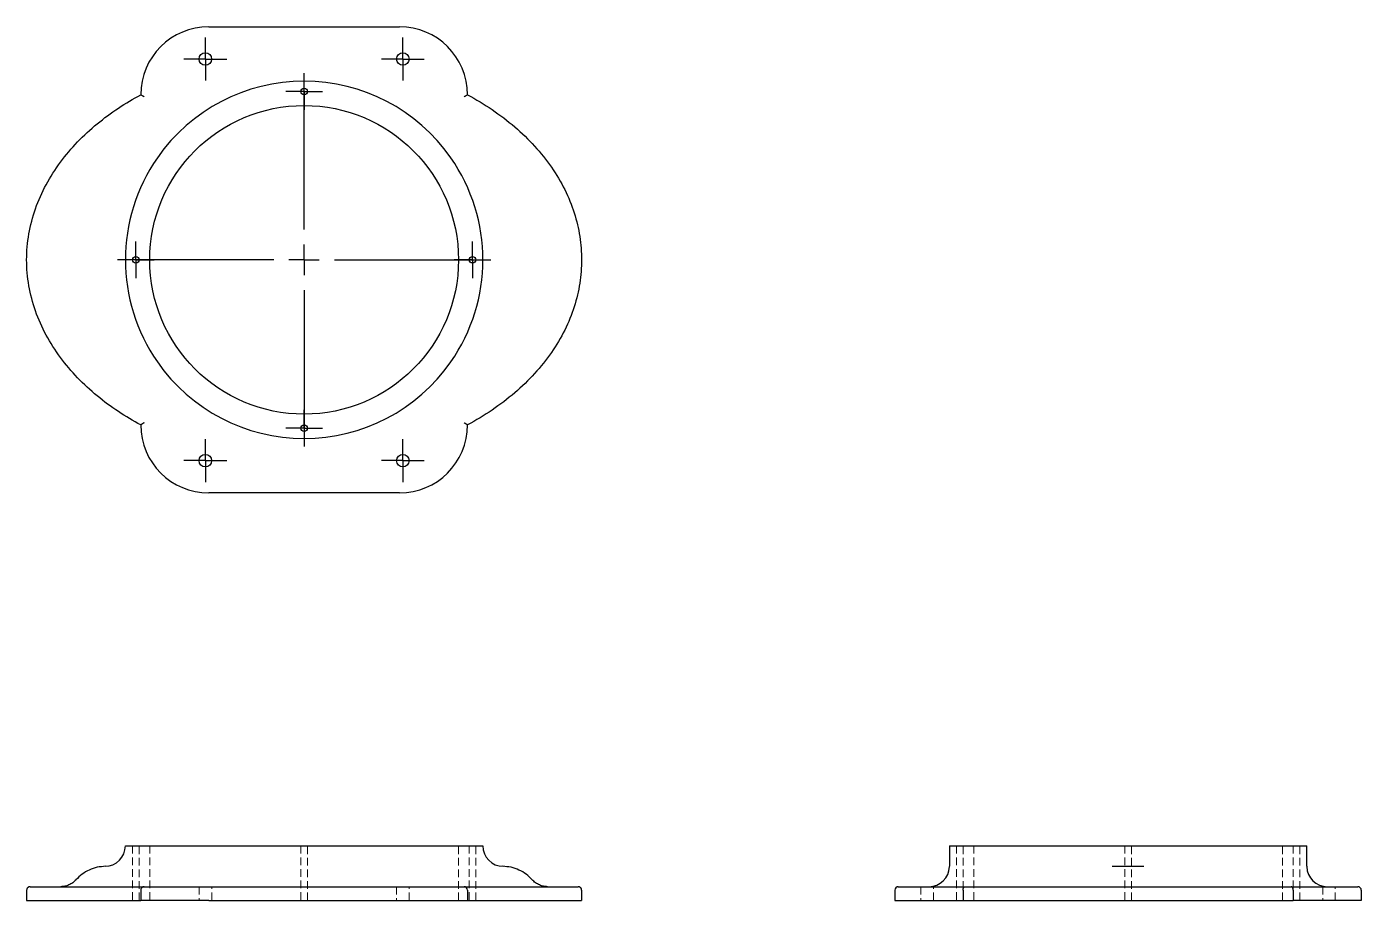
# Model space of a CAD drawing. Header units: millimetres. Extents: x 42 to 261, y 53 to 196.
import ezdxf

# ---------------------------------------------------------------- set-up
doc = ezdxf.new("R2010")
doc.units = ezdxf.units.MM
doc.linetypes.add('HIDDEN', pattern=[1.905, 1.27, -0.635])
doc.layers.add('10', color=7, linetype='Continuous')

# ---------------------------------------------------------------- blocks, each defined once
blk = doc.blocks.new('SW_CENTERMARKSYMBOL_0')
at = {"layer": '10', "color": 0}
for p, q in [((0, 5), (0, 27.92)), ((0, 0), (0, 2.5)), ((-5, 0), (-27.92, 0)), ((0, 0), (-2.5, 0)), ((0, 0), (0, -2.5)), ((0, 0), (2.5, 0)), ((5, 0), (27.92, 0)), ((0, -5), (0, -27.92))]:
    blk.add_line(p, q, dxfattribs=at)
blk = doc.blocks.new('SW_CENTERMARKSYMBOL_1')
at = {"layer": '10', "color": 0}
for p, q in [((0, 2.5), (0, 3.53)), ((0, 0), (0, 2.5)), ((-2.5, 0), (-3.53, 0)), ((0, 0), (-2.5, 0)), ((0, 0), (0, -2.5)), ((0, 0), (2.5, 0)), ((2.5, 0), (3.53, 0)), ((0, -2.5), (0, -3.53))]:
    blk.add_line(p, q, dxfattribs=at)
blk = doc.blocks.new('SW_CENTERMARKSYMBOL_2')
at = {"layer": '10', "color": 0}
for p, q in [((0, 2.5), (0, 3.53)), ((0, 0), (0, 2.5)), ((-2.5, 0), (-3.53, 0)), ((0, 0), (-2.5, 0)), ((0, 0), (0, -2.5)), ((0, 0), (2.5, 0)), ((2.5, 0), (3.53, 0)), ((0, -2.5), (0, -3.53))]:
    blk.add_line(p, q, dxfattribs=at)
blk = doc.blocks.new('SW_CENTERMARKSYMBOL_3')
at = {"layer": '10', "color": 0}
for p, q in [((0, 2.5), (0, 3.53)), ((0, 0), (0, 2.5)), ((-2.5, 0), (-3.53, 0)), ((0, 0), (-2.5, 0)), ((0, 0), (0, -2.5)), ((0, 0), (2.5, 0)), ((2.5, 0), (3.53, 0)), ((0, -2.5), (0, -3.53))]:
    blk.add_line(p, q, dxfattribs=at)
blk = doc.blocks.new('SW_CENTERMARKSYMBOL_4')
at = {"layer": '10', "color": 0}
for p, q in [((0, 2.5), (0, 3.53)), ((0, 0), (0, 2.5)), ((-2.5, 0), (-3.53, 0)), ((0, 0), (-2.5, 0)), ((0, 0), (0, -2.5)), ((0, 0), (2.5, 0)), ((2.5, 0), (3.53, 0)), ((0, -2.5), (0, -3.53))]:
    blk.add_line(p, q, dxfattribs=at)
blk = doc.blocks.new('SW_CENTERMARKSYMBOL_5')
at = {"layer": '10', "color": 0}
for p, q in [((0, 2.5), (0, 3.03)), ((0, 0), (0, 2.5)), ((-2.5, 0), (-3.03, 0)), ((0, 0), (-2.5, 0)), ((0, 0), (0, -2.5)), ((0, 0), (2.5, 0)), ((2.5, 0), (3.03, 0)), ((0, -2.5), (0, -3.03))]:
    blk.add_line(p, q, dxfattribs=at)
blk = doc.blocks.new('SW_CENTERMARKSYMBOL_6')
at = {"layer": '10', "color": 0}
for p, q in [((0, 2.5), (0, 3.03)), ((0, 0), (0, 2.5)), ((-2.5, 0), (-3.03, 0)), ((0, 0), (-2.5, 0)), ((0, 0), (0, -2.5)), ((0, 0), (2.5, 0)), ((2.5, 0), (3.03, 0)), ((0, -2.5), (0, -3.03))]:
    blk.add_line(p, q, dxfattribs=at)
blk = doc.blocks.new('SW_CENTERMARKSYMBOL_7')
at = {"layer": '10', "color": 0}
for p, q in [((0, 2.5), (0, 3.03)), ((0, 0), (0, 2.5)), ((-2.5, 0), (-3.03, 0)), ((0, 0), (-2.5, 0)), ((0, 0), (0, -2.5)), ((0, 0), (2.5, 0)), ((2.5, 0), (3.03, 0)), ((0, -2.5), (0, -3.03))]:
    blk.add_line(p, q, dxfattribs=at)
blk = doc.blocks.new('SW_CENTERMARKSYMBOL_8')
at = {"layer": '10', "color": 0}
for p, q in [((0, 2.5), (0, 3.03)), ((0, 0), (0, 2.5)), ((-2.5, 0), (-3.03, 0)), ((0, 0), (-2.5, 0)), ((0, 0), (0, -2.5)), ((0, 0), (2.5, 0)), ((2.5, 0), (3.03, 0)), ((0, -2.5), (0, -3.03))]:
    blk.add_line(p, q, dxfattribs=at)

msp = doc.modelspace()

# ---------------------------------------------------------------- linework, layer by layer
at = {"color": 7, "linetype": 'Continuous', "lineweight": 25}
for p, q in [((71.62, 196.4), (103.01, 196.4)), ((60.4, 185.18), (60.4, 185.19)), ((114.22, 185.19), (114.22, 185.18)), ((60.4, 130.81), (60.4, 130.82)), ((114.22, 130.82), (114.22, 130.81)), ((103.01, 119.6), (71.62, 119.6)), ((57.88, 61.48), (63.16, 61.48)), ((63.16, 61.48), (111.46, 61.48)), ((111.46, 61.48), (116.74, 61.48)), ((193.57, 61.48), (193.57, 58.12)), ((193.57, 61.48), (206.18, 61.48)), ((206.18, 61.48), (239.82, 61.48)), ((239.82, 61.48), (252.43, 61.48)), ((252.43, 58.12), (252.43, 61.48)), ((193.57, 58.12), (193.57, 58.12)), ((193.57, 58.11), (193.57, 58.1)), ((252.43, 58.12), (252.43, 58.12)), ((252.43, 58.1), (252.43, 58.11)), ((41.62, 54.2), (41.62, 52.51)), ((60.4, 54.2), (60.4, 52.51)), ((60.96, 54.76), (71.62, 54.76)), ((71.62, 54.76), (103.01, 54.76)), ((103.01, 54.76), (113.66, 54.76)), ((114.22, 54.2), (114.22, 52.51)), ((133, 54.2), (133, 52.51)), ((184.6, 54.2), (184.6, 52.51)), ((185.16, 54.76), (195.81, 54.76)), ((195.81, 54.76), (196.15, 54.76)), ((195.82, 54.2), (195.82, 52.51)), ((249.85, 54.76), (250.19, 54.76)), ((250.18, 54.2), (250.18, 52.51)), ((250.19, 54.76), (260.84, 54.76)), ((261.4, 54.2), (261.4, 52.51)), ((71.62, 52.51), (60.4, 52.51)), ((71.62, 52.51), (103.01, 52.51)), ((103.01, 52.51), (114.22, 52.51)), ((184.6, 52.51), (195.81, 52.51)), ((195.81, 52.51), (195.82, 52.51)), ((250.18, 52.51), (250.19, 52.51)), ((261.4, 52.51), (250.19, 52.51))]:
    msp.add_line(p, q, dxfattribs=at)
at = {"color": 7, "linetype": 'HIDDEN', "lineweight": 18}
for p, q in [((59.06, 61.48), (59.06, 52.51)), ((60.12, 52.51), (60.12, 61.48)), ((61.89, 61.48), (61.89, 52.51)), ((86.78, 61.48), (86.78, 52.51)), ((87.84, 52.51), (87.84, 61.48)), ((112.74, 52.51), (112.74, 61.48)), ((114.5, 61.48), (114.5, 52.51)), ((115.56, 52.51), (115.56, 61.48)), ((194.75, 61.48), (194.75, 52.51)), ((195.81, 52.51), (195.81, 61.48)), ((197.58, 61.48), (197.58, 52.51)), ((222.47, 61.48), (222.47, 52.51)), ((222.48, 61.48), (222.48, 52.51)), ((223.53, 52.51), (223.53, 61.48)), ((223.54, 52.51), (223.54, 61.48)), ((248.42, 52.51), (248.42, 61.48)), ((250.19, 61.48), (250.19, 52.51)), ((251.25, 52.51), (251.25, 61.48)), ((70.02, 54.76), (70.02, 52.51)), ((72.09, 52.51), (72.09, 54.76)), ((102.54, 54.76), (102.54, 52.51)), ((104.6, 52.51), (104.6, 54.76)), ((188.89, 54.76), (188.89, 52.51)), ((190.96, 52.51), (190.96, 54.76)), ((255.04, 54.76), (255.04, 52.51)), ((257.11, 52.51), (257.11, 54.76))]:
    msp.add_line(p, q, dxfattribs=at)
at = {"color": 7, "linetype": 'Continuous', "lineweight": 25}
for centre, radius in [((71.05, 191.07), 1.03), ((103.57, 191.07), 1.03), ((87.31, 185.72), 0.53), ((87.31, 158), 25.42), ((59.59, 158), 0.53), ((115.03, 158.01), 0.53), ((87.31, 130.28), 0.53), ((71.05, 124.93), 1.03), ((103.57, 124.93), 1.03)]:
    msp.add_circle(centre, radius, dxfattribs=at)
for centre, radius, start, end in [((71.62, 185.19), 11.21, 90, 180), ((103.01, 185.19), 11.21, 0, 90), ((87.31, 158), 29.43, 34.8512, 145.1488), ((87.31, 158), 29.43, 145.1488, 214.8512), ((87.31, 158), 29.43, 325.1488, 34.8512), ((87.31, 158), 29.43, 214.8512, 325.1488), ((71.62, 130.81), 11.21, 180, 270), ((103.01, 130.81), 11.21, 270, 0), ((54.52, 61.48), 3.36, 270, 0), ((120.1, 61.48), 3.36, 180, 270), ((190.21, 58.12), 3.36, 270, 359.022), ((255.79, 58.12), 3.36, 180.978, 270), ((60.96, 54.2), 0.561, 90, 180), ((113.66, 54.2), 0.561, 0, 90), ((185.16, 54.2), 0.561, 90, 180), ((260.84, 54.2), 0.561, 0, 90)]:
    msp.add_arc(centre, radius, start, end, dxfattribs=at)
for points, knots in [([(60.4, 130.82), (57.92, 132.15), (55.48, 133.74), (50.98, 137.46), (48.91, 139.58), (46.31, 143.11), (45.52, 144.34), (44.14, 146.9), (43.56, 148.22), (42.6, 150.94), (42.24, 152.33), (41.75, 155.15), (41.62, 156.57), (41.62, 159.43), (41.75, 160.85), (42.24, 163.67), (42.6, 165.06), (43.56, 167.78), (44.14, 169.1), (45.52, 171.66), (46.31, 172.89), (48.91, 176.42), (50.98, 178.54), (55.48, 182.26), (57.92, 183.85), (60.4, 185.18)], [0, 0, 0, 0, 0.125, 0.125, 0.25, 0.25, 0.3125, 0.3125, 0.375, 0.375, 0.4375, 0.4375, 0.5, 0.5, 0.5625, 0.5625, 0.625, 0.625, 0.6875, 0.6875, 0.75, 0.75, 0.875, 0.875, 1, 1, 1, 1]), ([(60.96, 184.85), (60.95, 184.85), (60.92, 184.88), (60.85, 184.92), (60.73, 184.99), (60.6, 185.06), (60.51, 185.12), (60.45, 185.16), (60.41, 185.18), (60.41, 185.18), (60.4, 185.18)], [0, 0, 0, 0, 0.055999, 0.125041, 0.250372, 0.499646, 0.630746, 0.749858, 0.87725, 1, 1, 1, 1]), ([(114.22, 185.18), (114.22, 185.18), (114.22, 185.18), (114.21, 185.18), (114.19, 185.17), (114.16, 185.15), (114.12, 185.12), (114.02, 185.06), (113.89, 184.99), (113.78, 184.92), (113.71, 184.88), (113.68, 184.86), (113.66, 184.85)], [0, 0, 0, 0, 0.060801, 0.122906, 0.186186, 0.250481, 0.369508, 0.500578, 0.749725, 0.874996, 0.937791, 1, 1, 1, 1]), ([(114.22, 185.18), (117.01, 183.69), (119.64, 181.91), (123.16, 178.89), (124.26, 177.83), (126.28, 175.61), (127.21, 174.45), (128.86, 172.05), (129.59, 170.82), (130.84, 168.3), (131.36, 167.02), (132.19, 164.44), (132.49, 163.14), (132.9, 160.56), (133, 159.27), (133, 158)], [0, 0, 0, 0, 0.25, 0.25, 0.375, 0.375, 0.5, 0.5, 0.625, 0.625, 0.75, 0.75, 0.875, 0.875, 1, 1, 1, 1]), ([(133, 158), (133, 156.73), (132.9, 155.44), (132.49, 152.86), (132.19, 151.56), (131.36, 148.98), (130.84, 147.7), (129.59, 145.18), (128.86, 143.95), (127.21, 141.55), (126.28, 140.39), (124.26, 138.17), (123.16, 137.11), (119.64, 134.09), (117.01, 132.31), (114.22, 130.82)], [0, 0, 0, 0, 0.125, 0.125, 0.25, 0.25, 0.375, 0.375, 0.5, 0.5, 0.625, 0.625, 0.75, 0.75, 1, 1, 1, 1]), ([(60.96, 131.15), (60.94, 131.14), (60.9, 131.12), (60.85, 131.09), (60.8, 131.06), (60.74, 131.02), (60.67, 130.98), (60.58, 130.92), (60.51, 130.88), (60.45, 130.84), (60.41, 130.82), (60.41, 130.82), (60.4, 130.82)], [0, 0, 0, 0, 0.077439, 0.144952, 0.202541, 0.250207, 0.383069, 0.500178, 0.629962, 0.750124, 0.876911, 1, 1, 1, 1]), ([(114.22, 130.82), (114.22, 130.82), (114.22, 130.82), (114.21, 130.82), (114.19, 130.83), (114.16, 130.85), (114.12, 130.88), (114.04, 130.92), (113.96, 130.98), (113.87, 131.03), (113.77, 131.09), (113.7, 131.13), (113.66, 131.15)], [0, 0, 0, 0, 0.06129, 0.123278, 0.186197, 0.25027, 0.370384, 0.500154, 0.617218, 0.75005, 0.855203, 1, 1, 1, 1]), ([(54.6, 58.12), (54.14, 58.08), (53.23, 58.01), (51.92, 57.54), (50.71, 56.85), (50.06, 56.2), (49.74, 55.88)], [0, 0, 0, 0, 0.247368, 0.5, 0.752632, 1, 1, 1, 1]), ([(124.88, 55.88), (124.56, 56.2), (123.91, 56.85), (122.71, 57.54), (121.4, 58.01), (120.48, 58.08), (120.03, 58.12)], [0, 0, 0, 0, 0.247368, 0.5, 0.752632, 1, 1, 1, 1]), ([(193.57, 58.1), (193.57, 58.1), (193.57, 58.1), (193.57, 58.1), (193.57, 58.09), (193.57, 58.09), (193.57, 58.08), (193.57, 58.07), (193.57, 58.07)], [0, 0, 0, 0, 0.110255, 0.212796, 0.313629, 0.419586, 0.669908, 1, 1, 1, 1]), ([(220.35, 58.12), (220.37, 58.12), (221.23, 58.12), (222.99, 58.12), (224.71, 58.12), (225.57, 58.12)], [0, 0, 0, 0, 0.008939, 0.504581, 1, 1, 1, 1]), ([(252.43, 58.12), (252.43, 58.12), (252.43, 58.12), (252.43, 58.12), (252.43, 58.12), (252.43, 58.11), (252.43, 58.11), (252.43, 58.11), (252.43, 58.11), (252.43, 58.11), (252.43, 58.11), (252.43, 58.11), (252.43, 58.11)], [-0.0000581228, -0.0000581228, -0.0000581228, -0.0000581228, 0, 0, 0, 0.0001606075, 0.0001606075, 0.0001606075, 0.0003123884, 0.0003123884, 0.0003123884, 0.0003186434, 0.0003186434, 0.0003186434, 0.0003186434]), ([(252.43, 58.07), (252.43, 58.07), (252.43, 58.08), (252.43, 58.09), (252.43, 58.09), (252.43, 58.1), (252.43, 58.1), (252.43, 58.1), (252.43, 58.1)], [0, 0, 0, 0, 0.3310925, 0.5818376, 0.6877272, 0.7882867, 0.890365, 1, 1, 1, 1]), ([(49.76, 55.91), (49.59, 55.73), (49.23, 55.38), (48.59, 55.02), (47.91, 54.8), (47.45, 54.77), (47.23, 54.76)], [0, 0, 0, 0, 0.262159, 0.519848, 0.767283, 1, 1, 1, 1]), ([(127.39, 54.76), (127.17, 54.77), (126.71, 54.8), (126.04, 55.02), (125.39, 55.38), (125.04, 55.73), (124.86, 55.91)], [0, 0, 0, 0, 0.2327181, 0.4801524, 0.7378411, 1, 1, 1, 1]), ([(42.19, 54.76), (42.11, 54.75), (42.01, 54.74), (41.88, 54.67), (41.79, 54.6), (41.71, 54.51), (41.64, 54.38), (41.63, 54.27), (41.62, 54.2)], [0, 0, 0, 0, 0.239458, 0.368361, 0.5, 0.631638, 0.760542, 1, 1, 1, 1]), ([(42.19, 54.76), (42.19, 54.76), (42.13, 54.76), (42.33, 54.76), (42.81, 54.76), (43.64, 54.76), (44.77, 54.76), (46.16, 54.76), (47.89, 54.76), (49.98, 54.76), (52.45, 54.76), (55.12, 54.76), (57.96, 54.76), (59.96, 54.76), (60.96, 54.76)], [0, 0, 0, 0, 0.000293, 0.084361, 0.167915, 0.250927, 0.334435, 0.417945, 0.500881, 0.600648, 0.700944, 0.800508, 0.899984, 1, 1, 1, 1]), ([(113.66, 54.76), (114.93, 54.76), (116.18, 54.76), (117.99, 54.76), (118.58, 54.76), (119.74, 54.76), (120.31, 54.76), (121.97, 54.76), (123.02, 54.76), (125.01, 54.76), (125.95, 54.76), (127.69, 54.76), (128.48, 54.76), (129.86, 54.76), (130.45, 54.76), (131.44, 54.76), (131.81, 54.76), (132.31, 54.76), (132.44, 54.76), (132.44, 54.76)], [0, 0, 0, 0, 0.125, 0.125, 0.1875, 0.1875, 0.25, 0.25, 0.375, 0.375, 0.5, 0.5, 0.625, 0.625, 0.75, 0.75, 0.875, 0.875, 1, 1, 1, 1]), ([(133, 54.2), (132.99, 54.27), (132.98, 54.38), (132.91, 54.51), (132.84, 54.6), (132.75, 54.67), (132.62, 54.74), (132.51, 54.75), (132.44, 54.76)], [0, 0, 0, 0, 0.239458, 0.368362, 0.5, 0.631639, 0.760542, 1, 1, 1, 1]), ([(195.82, 54.2), (195.82, 54.22), (195.82, 54.26), (195.82, 54.31), (195.83, 54.37), (195.85, 54.44), (195.88, 54.53), (195.92, 54.61), (195.98, 54.68), (196.03, 54.72), (196.09, 54.75), (196.13, 54.75), (196.15, 54.76)], [0, 0, 0, 0, 0.06129, 0.123278, 0.186197, 0.25027, 0.370384, 0.500154, 0.617218, 0.75005, 0.855203, 1, 1, 1, 1]), ([(196.15, 54.76), (196.83, 54.76), (197.56, 54.76), (198.74, 54.76), (199.15, 54.76), (200, 54.76), (200.44, 54.76), (201.79, 54.76), (202.75, 54.76), (204.79, 54.76), (205.88, 54.76), (208.19, 54.76), (209.39, 54.76), (211.9, 54.76), (213.21, 54.76), (215.93, 54.76), (217.32, 54.76), (220.13, 54.76), (221.55, 54.76), (223.73, 54.76), (224.45, 54.76), (225.89, 54.76), (226.61, 54.76), (228.74, 54.76), (230.12, 54.76), (232.14, 54.76), (232.8, 54.76), (234.11, 54.76), (234.76, 54.76), (236.65, 54.76), (237.85, 54.76), (240.13, 54.76), (241.21, 54.76), (242.76, 54.76), (243.26, 54.76), (244.23, 54.76), (244.69, 54.76), (246.94, 54.76), (248.5, 54.76), (249.85, 54.76)], [0, 0, 0, 0, 0.0625, 0.0625, 0.09375, 0.09375, 0.125, 0.125, 0.1875, 0.1875, 0.25, 0.25, 0.3125, 0.3125, 0.375, 0.375, 0.4375, 0.4375, 0.5, 0.5, 0.53125, 0.53125, 0.5625, 0.5625, 0.625, 0.625, 0.65625, 0.65625, 0.6875, 0.6875, 0.75, 0.75, 0.8125, 0.8125, 0.84375, 0.84375, 0.875, 0.875, 1, 1, 1, 1]), ([(250.18, 54.2), (250.18, 54.22), (250.18, 54.26), (250.18, 54.31), (250.17, 54.37), (250.15, 54.44), (250.12, 54.53), (250.06, 54.64), (249.99, 54.71), (249.92, 54.75), (249.88, 54.76), (249.86, 54.76), (249.85, 54.76)], [0, 0, 0, 0, 0.060801, 0.122906, 0.186186, 0.250481, 0.369508, 0.500578, 0.749725, 0.874996, 0.937791, 1, 1, 1, 1]), ([(41.62, 52.51), (41.62, 52.51), (41.75, 52.51), (42.24, 52.51), (42.6, 52.51), (43.56, 52.51), (44.14, 52.51), (45.52, 52.51), (46.31, 52.51), (48.91, 52.51), (50.98, 52.51), (55.48, 52.51), (57.92, 52.51), (60.4, 52.51)], [0, 0, 0, 0, 0.125, 0.125, 0.25, 0.25, 0.375, 0.375, 0.5, 0.5, 0.75, 0.75, 1, 1, 1, 1]), ([(114.22, 52.51), (117.01, 52.51), (119.64, 52.51), (123.16, 52.51), (124.26, 52.51), (126.28, 52.51), (127.21, 52.51), (128.86, 52.51), (129.59, 52.51), (130.84, 52.51), (131.36, 52.51), (132.19, 52.51), (132.49, 52.51), (132.9, 52.51), (133, 52.51), (133, 52.51)], [0, 0, 0, 0, 0.25, 0.25, 0.375, 0.375, 0.5, 0.5, 0.625, 0.625, 0.75, 0.75, 0.875, 0.875, 1, 1, 1, 1]), ([(195.82, 52.51), (197.31, 52.51), (199.09, 52.51), (202.11, 52.51), (203.17, 52.51), (205.39, 52.51), (206.55, 52.51), (208.95, 52.51), (210.18, 52.51), (212.7, 52.51), (213.98, 52.51), (216.56, 52.51), (217.86, 52.51), (220.44, 52.51), (221.73, 52.51), (223, 52.51)], [0, 0, 0, 0, 0.25, 0.25, 0.375, 0.375, 0.5, 0.5, 0.625, 0.625, 0.75, 0.75, 0.875, 0.875, 1, 1, 1, 1]), ([(223, 52.51), (224.27, 52.51), (225.56, 52.51), (228.14, 52.51), (229.44, 52.51), (232.02, 52.51), (233.3, 52.51), (235.82, 52.51), (237.05, 52.51), (239.45, 52.51), (240.61, 52.51), (242.83, 52.51), (243.89, 52.51), (246.91, 52.51), (248.69, 52.51), (250.18, 52.51)], [0, 0, 0, 0, 0.125, 0.125, 0.25, 0.25, 0.375, 0.375, 0.5, 0.5, 0.625, 0.625, 0.75, 0.75, 1, 1, 1, 1])]:
    msp.add_open_spline(points, degree=3, knots=knots, dxfattribs=at)
at = {"color": 7, "linetype": 'HIDDEN', "lineweight": 18}
for points, knots in [([(193.57, 58.12), (193.57, 58.12), (193.57, 58.12), (193.57, 58.12), (193.57, 58.12), (193.57, 58.11), (193.57, 58.11), (193.57, 58.11), (193.57, 58.11), (193.57, 58.11)], [-0.0000464427, -0.0000464427, -0.0000464427, -0.0000464427, 0, 0, 0, 0.0001722923, 0.0001722923, 0.0001722923, 0.0002771608, 0.0002771608, 0.0002771608, 0.0002771608]), ([(193.57, 58.07), (193.57, 58.08), (193.57, 58.09), (193.57, 58.09), (193.57, 58.1), (193.57, 58.1), (193.57, 58.11), (193.57, 58.11), (193.57, 58.11), (193.57, 58.11)], [0, 0, 0, 0, 0.000589441, 0.000589441, 0.000589441, 0.000906662, 0.000906662, 0.000906662, 0.001056863, 0.001056863, 0.001056863, 0.001056863]), ([(193.57, 58.07), (193.57, 58.07), (193.57, 58.08), (193.57, 58.08), (193.57, 58.08), (193.57, 58.08), (193.57, 58.08), (193.57, 58.08), (193.57, 58.08), (193.57, 58.08), (193.57, 58.07), (193.57, 58.07), (193.57, 58.07)], [0, 0, 0, 0, 0.346813, 0.465068, 0.512278, 0.553374, 0.590897, 0.62828, 0.669122, 0.716349, 0.837069, 1, 1, 1, 1]), ([(252.43, 58.11), (252.43, 58.11), (252.43, 58.11), (252.43, 58.11), (252.43, 58.11), (252.43, 58.11), (252.43, 58.11), (252.43, 58.11), (252.43, 58.12), (252.43, 58.12), (252.43, 58.12), (252.43, 58.12), (252.43, 58.12)], [0.0008908313, 0.0008908313, 0.0008908313, 0.0008908313, 0.000906662, 0.000906662, 0.000906662, 0.0010775353, 0.0010775353, 0.0010775353, 0.0012190479, 0.0012190479, 0.0012190479, 0.0012771704, 0.0012771704, 0.0012771704, 0.0012771704]), ([(252.43, 58.11), (252.43, 58.1), (252.43, 58.1), (252.43, 58.09), (252.43, 58.09), (252.43, 58.08), (252.43, 58.07)], [0.0003186434, 0.0003186434, 0.0003186434, 0.0003186434, 0.0006296095, 0.0006296095, 0.0006296095, 0.0012190505, 0.0012190505, 0.0012190505, 0.0012190505]), ([(252.43, 58.08), (252.43, 58.08), (252.43, 58.08), (252.43, 58.08), (252.43, 58.08), (252.43, 58.07), (252.43, 58.07)], [0, 0, 0, 0, 0.053346, 0.140846, 0.359636, 1, 1, 1, 1])]:
    msp.add_open_spline(points, degree=3, knots=knots, dxfattribs=at)
for points in [[(193.57, 58.06), (193.57, 58.07), (193.57, 58.07), (193.57, 58.07)], [(252.43, 58.07), (252.43, 58.07), (252.43, 58.07), (252.43, 58.06)]]:
    msp.add_open_spline(points, degree=3, dxfattribs=at)

# ---------------------------------------------------------------- block references
at = {"layer": '10'}
for name, p in [('SW_CENTERMARKSYMBOL_4', (71.05, 191.07)), ('SW_CENTERMARKSYMBOL_3', (103.57, 191.07)), ('SW_CENTERMARKSYMBOL_8', (87.31, 185.72)), ('SW_CENTERMARKSYMBOL_0', (87.31, 158)), ('SW_CENTERMARKSYMBOL_7', (59.59, 158)), ('SW_CENTERMARKSYMBOL_5', (115.03, 158.01)), ('SW_CENTERMARKSYMBOL_6', (87.31, 130.28)), ('SW_CENTERMARKSYMBOL_2', (71.05, 124.93)), ('SW_CENTERMARKSYMBOL_1', (103.57, 124.93))]:
    msp.add_blockref(name, p, dxfattribs=at)

doc.saveas('drawing.dxf')
